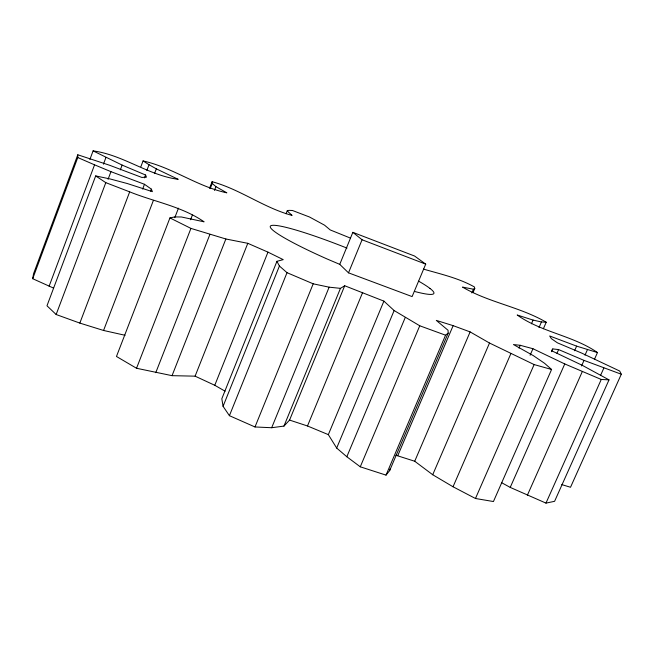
<?xml version="1.0" encoding="UTF-8"?>
<svg xmlns="http://www.w3.org/2000/svg" width="654" height="654" viewBox="0 0 654 654"><rect width="100%" height="100%" fill="white"/><g stroke="black" fill="none" stroke-linecap="round" stroke-linejoin="round"><path stroke-width="0.98" d="M53.595 288.12L32.7 278.702L77.777 157.54L77.793 154.785L109.668 165.282L141.877 177.447L146.455 177.152L145.58 175.019L122.143 165.102L93.089 150.886L89.884 159.47M225.099 391.198L214.774 385.288L195.096 376.164L172.043 375.666L136.531 368.267L116.469 356.471L169.934 217.929L190.935 228.401L225.859 238.988L247.792 243.313L267.968 252.133L283.239 259.638L276.928 261.33L221.82 398.76L223.071 406.314L229.415 415.682L254.995 426.964L271.688 427.724L283.959 426.089L289.567 420.081L307.486 425.975L328.341 434.632L336.679 448.055L346.824 456.745L360.28 466.809L386.024 475.123L389.637 470.635L389.915 468.951M32.7 278.702L33.558 273.724L77.793 154.785M49.115 286.223L94.56 164.833L77.777 157.54M94.56 164.833L110.959 171.667L144.477 184.281L151.36 189.145L152.398 191.663L127.375 183.561L109.962 178.918L95.68 175.918L46.982 305.786L56.146 314.517L79.837 323.092L103.561 330.466L125.078 335.281M103.446 164.179L105.948 157.491M56.146 314.517L105.801 182.654L95.68 175.918M108.073 179.31L110.959 171.667M120.344 169.86L122.143 165.102M79.837 323.092L129.68 191.859C154.524 201.898 181.698 206.353 204.089 221.82L181.428 216.989L174.782 216.915L169.934 217.929M140.888 166.656L143.062 160.933C172.501 167.44 197.312 186.594 226.824 192.824L215.926 186.635L212.239 183.447L212.109 181.698C240.304 189.39 263.873 207.849 292.093 215.419L287.18 210.923L286.051 213.744M146.848 170.441L149.022 164.718L143.062 160.933M144.485 177.88L145.58 175.019M142.662 189.055L144.477 184.281M154.499 173.621L156.322 168.855L149.022 164.718M150.633 191.05L151.36 189.145M103.561 330.466L153.412 200.361M174.798 217.651L178.46 208.168M190.559 219.752L192.399 215.019M136.531 368.267L190.935 228.401M209.525 188.319L212.109 181.698M210.384 188.197L212.239 183.447M214.447 190.412L215.926 186.635M155.766 372.674L209.926 234.369M172.043 375.666L225.859 238.988M195.096 376.164L247.792 243.313M214.774 385.288L267.968 252.133M223.071 406.314L279.413 266.023L276.928 261.33M229.415 415.682L287.016 272.677L279.413 266.023M254.995 426.964L313.201 283.82L329.134 287.18L340.456 288.349L344.707 285.757L383.898 301.126L394.133 310.544L419.754 325.782L445.554 335.191L448.154 333.148L448.055 330.286L436.316 320.403L453.132 325.651L470.12 331.905L489.511 343.031L534.122 364.572L551.584 369.477L493.435 501.536L475.466 498.495L453.034 486.772L432.711 474.739L414.726 461.25L395.858 455.241M271.688 427.724L329.134 287.18M339.753 264.363L352.849 232.342L414.603 256.041L425.721 264.134L412.11 296.589L348.5 272.832L339.753 264.363L327.147 259A88.404 8.992 22.3 0 1 270.846 225.744A88.404 8.992 22.3 0 1 346.988 248.103M283.959 426.089L340.456 288.349M348.5 272.832L362.071 239.765L352.849 232.342M289.567 420.081L344.707 285.757M307.486 425.975L362.676 292.371M328.341 434.632L383.898 301.126M336.679 448.055L394.133 310.544M346.824 456.745L405.259 317.468M360.28 466.809L419.754 325.782M386.024 475.123L445.554 335.191M389.637 470.635L448.154 333.148M397.763 455.674L453.132 325.651M471.853 292.967L473.455 289.223L474.771 288.471L474.379 286.926C458.487 278.032 440.632 274.083 423.424 269.088M473.169 292.207L474.771 288.471M414.726 461.25L470.12 331.905M432.711 474.739L489.511 343.031M453.034 486.772L510.839 353.708M519.031 348.116L520.249 345.304L532.953 348.721L564.762 363.943L601.255 379.459L609.005 379.868L554.592 501.316L545.976 503.114L510.226 487.402L501.495 482.627M531.449 323.804L533.067 320.084L541.447 321.956L546.221 322.234L543.376 328.741M539.002 327.556L541.447 321.956M530.1 355.236L532.953 348.721M475.466 498.495L534.122 364.572M551.559 351.721L552.785 348.925L558.598 349.571L584.022 360.387L621.3 374.227L570.517 487.263L561.745 484.589M556.963 353.291L558.598 349.571M510.226 487.402L564.762 363.943M574.58 350.765L576.624 346.13L597.478 352.563L594.592 359.046M584.987 355.196L587.456 349.628M581.545 365.962L584.022 360.387M527.369 495.233L582.313 371.562M600.544 375.437L603.855 368.03M545.976 503.114L601.255 379.459M552.785 348.925L551.543 350.716L582.403 365.39L609.005 379.868M287.18 210.923L288.904 210.359L292.452 210.49L309.497 217.005L324.539 225.172L330.213 229.93L350.454 238.105M93.089 150.886C122.952 154.843 148.327 175.362 178.199 179.327L156.322 168.855M520.249 345.304L513.455 344.552L533.362 355.653L544.561 363.297L551.584 369.477M473.455 289.223L462.541 287.098C488.84 302.549 519.889 306.832 546.221 322.234M533.067 320.084L517.2 315.007C541.471 332.322 573.002 335.535 597.478 352.563M576.624 346.13L549.671 335.976L551.379 338.658L557.421 342.835L581.7 353.095L619.69 371.039L621.3 374.227M362.071 239.765L425.721 264.134M105.801 182.654L129.68 191.859M287.016 272.677L313.201 283.82M429.956 288.406L430.283 288.667A88.404 8.992 22.3 0 1 414.497 291.431M418.658 281.179A88.404 8.992 22.3 0 1 429.948 288.406"/></g></svg>
